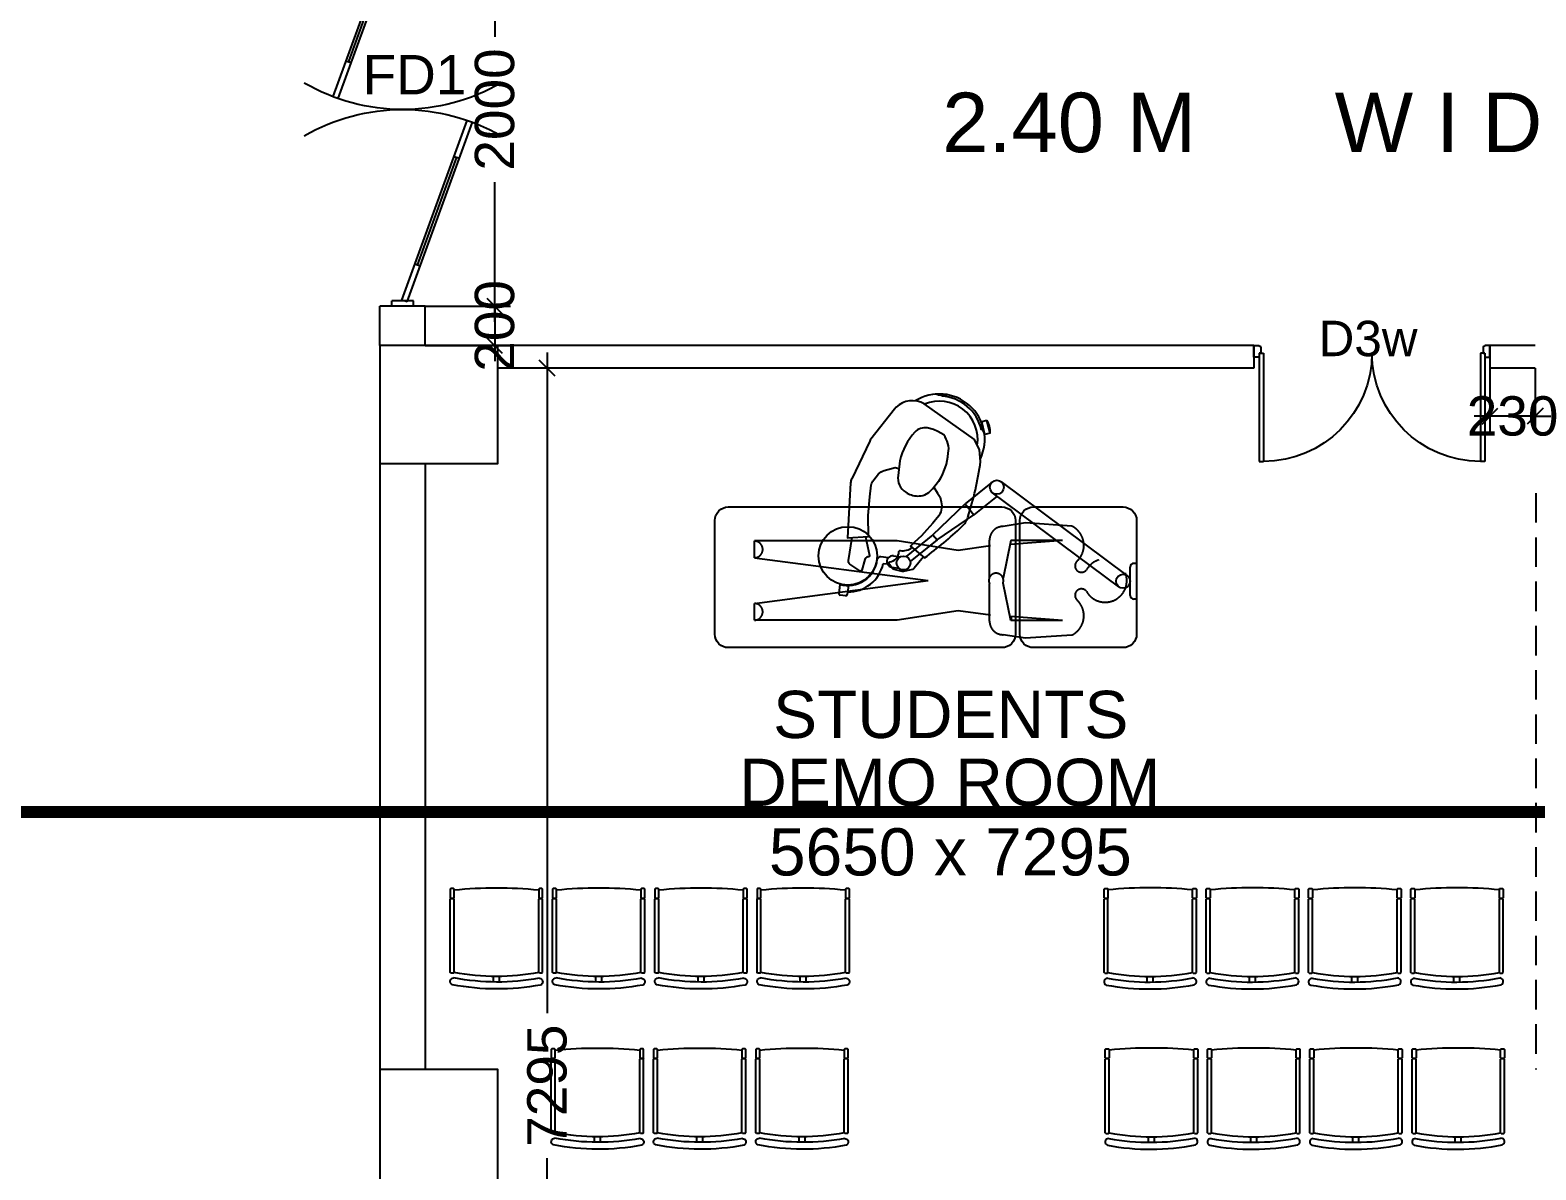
# Model space of a CAD drawing. Extents: x 6345096 to 6738923, y -6490958 to -6305885.
# Drawn here: x 6540260 to 6547917, y -6433549 to -6427755 of the extents above; entities that cross this region are included whole.
import ezdxf
from ezdxf.enums import TextEntityAlignment as Align

# ---------------------------------------------------------------- set-up
doc = ezdxf.new("R2010")
doc.units = 0
doc.header["$LTSCALE"] = 600
doc.header["$MEASUREMENT"] = 0
doc.header["$PDMODE"] = 35
doc.linetypes.add('DASHED', pattern=[0.75, 0.5, -0.25])
doc.linetypes.add('HIDDEN', pattern=[0.375, 0.25, -0.125])
doc.layers.get('0').update_dxf_attribs({"linetype": 'CONTINUOUS'})
doc.layers.get('Defpoints').update_dxf_attribs({"linetype": 'CONTINUOUS'})
for name, color, linetype in [('DOOR', 32, 'CONTINUOUS'), ('Fire Door', 10, 'CONTINUOUS'), ('floor hat', 9, 'CONTINUOUS'), ('furniture', 33, 'CONTINUOUS'), ('HS', 251, 'CONTINUOUS'), ('joinery', 7, 'CONTINUOUS'), ('LA-column', 3, 'CONTINUOUS'), ('Room Dim', 1, 'CONTINUOUS'), ('Sections', 10, 'CONTINUOUS'), ('TEXT', 6, 'CONTINUOUS'), ('TXT', 6, 'CONTINUOUS'), ('Walls', 7, 'CONTINUOUS'), ('Working Dim', 5, 'CONTINUOUS')]:
    doc.layers.add(name, color=color, linetype=linetype)
doc.styles.add('ari', font='arial.ttf')
doc.styles.add('ARIAL', font='arial.ttf')
doc.dimstyles.new('int. dim', dxfattribs={"dimtxt": 200, "dimasz": 80, "dimexe": 80, "dimexo": 0, "dimgap": 70, "dimtad": 0, "dimdec": 0, "dimzin": 12, "dimdsep": 46, "dimtxsty": 'ari', "dimblk": 'OBLIQUE', "dimcen": 2, "dimdle": 80, "dimclrd": 256, "dimclre": 256, "dimclrt": 6, "dimadec": 0, "dimazin": 0, "dimtfac": 1, "dimtdec": 0, "dimtix": 1, "dimtmove": 2, "dimatfit": 3, "dimfxl": 1, "dimtolj": 1, "dimtzin": 0, "dimlwd": -1, "dimlwe": -1, "dimarcsym": 0})

# ---------------------------------------------------------------- blocks, each defined once
blk = doc.blocks.new('Z$W@#1275')
at = {"layer": 'DOOR'}
for p, q in [((73.1, 1500), (0, 1500)), ((0, 1500), (0, 1467.1)), ((0, 1467.1), (1.8, 1467.1)), ((11, 1456.1), (11, 1458)), ((11, 1456.1), (47.5, 1456.1)), ((47.5, 1467.1), (736.4, 1467.1)), ((47.5, 1467.1), (47.5, 1438.9)), ((47.5, 1456.1), (47.5, 1467.1)), ((47.5, 1467.1), (73.1, 1467.1)), ((47.5, 1438.9), (736.4, 1438.9)), ((73.1, 1467.1), (73.1, 1500)), ((736.4, 1467.1), (736.4, 1438.9)), ((0, 32.9), (1.8, 32.9)), ((0, 0), (0, 32.9)), ((73.1, 0), (0, 0)), ((11, 43.8), (11, 42)), ((11, 43.8), (47.5, 43.8)), ((47.5, 61.1), (736.4, 61.1)), ((47.5, 32.9), (47.5, 61.1)), ((47.5, 43.8), (47.5, 32.9)), ((47.5, 32.9), (736.4, 32.9)), ((47.5, 32.9), (73.1, 32.9)), ((73.1, 32.9), (73.1, 0)), ((736.4, 32.9), (736.4, 61.1))]:
    blk.add_line(p, q, dxfattribs=at)
for centre, start, end in [((11, 1467.1), 180, 270), ((11, 32.9), 90, 180)]:
    blk.add_arc(centre, 9.13, start, end, dxfattribs=at)
at = {"layer": 'DOOR', "color": 145}
for centre, start, end in [((47.5, 1438.9), 270, 0), ((47.5, 61.1), 0, 90)]:
    blk.add_arc(centre, 688.9, start, end, dxfattribs=at)
blk = doc.blocks.new('A$C32852038')
at = {"layer": 'furniture', "color": 8}
for p, q in [((-231.7, -54), (-235, -57.2)), ((-235, -430.7), (-235, -57.2)), ((-231.7, -54), (-218.3, -54)), ((-215, -57.2), (-218.3, -54)), ((-215, -430.7), (-215, -57.2)), ((218.3, -54), (215, -57.2)), ((215, -430.7), (215, -57.2)), ((218.3, -54), (231.7, -54)), ((235, -57.2), (231.7, -54)), ((235, -430.7), (235, -57.2)), ((-231.7, -434), (-235, -430.7)), ((-231.7, -434), (-218.3, -434)), ((-218.3, -434), (-215, -430.7)), ((-15.7, -479.2), (-15.7, -451.1)), ((14.8, -479.2), (14.8, -451.1)), ((218.3, -434), (215, -430.7)), ((218.3, -434), (231.7, -434)), ((231.7, -434), (235, -430.7))]:
    blk.add_line(p, q, dxfattribs=at)
for points in [[(-235, -50.7), (-235, -7.2), (-231.7, -4), (-218.3, -4), (-215, -7.2), (-215, -50.7), (-218.3, -54), (-231.7, -54)], [(215, -50.7), (215, -7.2), (218.3, -4), (231.7, -4), (235, -7.2), (235, -50.7), (231.7, -54), (218.3, -54)]]:
    blk.add_lwpolyline(points, close=True, dxfattribs=at)
for centre, radius, start, end in [((0, -2191.6), 2191.6, 84.36999, 95.63001), ((-4.7, 698.8), 1178, 259.5839, 280.82925), ((0, 692.7), 1143.8, 259.16569, 280.83431), ((216.8, -476.2), 18, 292.35344, 90.55688), ((-217.4, -477.9), 18, 89.44312, 247.64656), ((-4.7, 698.8), 1213.3, 259.57711, 280.84799)]:
    blk.add_arc(centre, radius, start, end, dxfattribs=at)
blk = doc.blocks.new('A$C273B71EE')
at = {"layer": 'floor hat', "ltscale": 0.75}
blk.add_line((1369.8, -182), (1369.8, -199.9), dxfattribs=at)
at = {"layer": 'furniture', "color": 8}
for p, q in [((1019.4, 848.3), (1079.3, 845.3)), ((1049.6, 836.7), (1050.1, 846.7)), ((1258.2, 724.9), (1233.9, 719)), ((1248.2, 660.7), (1233.9, 719)), ((1272.4, 666.7), (1258.2, 724.9)), ((1232.9, 681.7), (1242.6, 684)), ((1272.4, 666.7), (1248.2, 660.7))]:
    blk.add_line(p, q, dxfattribs=at)
at = {"layer": 'furniture'}
for p, q in [((1283.4, 441.5), (1157.3, 339.2)), ((1906.9, 8), (1323.3, 442.4)), ((1305.5, 375.7), (1198.2, 288.7)), ((1868.1, -44.1), (1284.5, 390.2)), ((1008.4, 195.8), (1157.3, 339.2)), ((1027.3, 172.5), (1198.2, 288.7)), ((1157.3, 339.2), (1198.2, 288.7)), ((842.7, 167.9), (183.4, 167.9)), ((1008.4, 195.8), (885, 95.7)), ((1027.3, 172.5), (903.9, 72.4)), ((1008.4, 195.8), (1027.3, 172.5)), ((183.4, 89.8), (987, -15.2)), ((802.4, 90.2), (768.1, 94.6)), ((825.7, 99), (857.9, 94.9)), ((798.6, 60.5), (778.5, 63)), ((819, 46.2), (851.2, 42.1)), ((1920, -83.4), (1920, 47.3)), ((1950, 64.4), (1937.2, 64.4)), ((183.4, -120.3), (987, -15.2)), ((578.1, -33.3), (572.9, -74.1)), ((617.8, -38.3), (612.6, -79.2)), ((604.6, -85.4), (579.1, -82.1)), ((1950, -100.6), (1937.2, -100.6)), ((842.7, -198.4), (183.4, -198.4))]:
    blk.add_line(p, q, dxfattribs=at)
at = {"layer": 'furniture', "linetype": 'DASHED'}
for p, q in [((1436.7, 251.3), (1332.6, 234.8)), ((1651.2, 236.2), (1436.7, 251.3)), ((183.4, 89.8), (183.4, 167.9)), ((1124.7, 124.3), (842.7, 167.9)), ((1274.8, 145.1), (1124.7, 124.3)), ((1270.1, -0.2), (1270.1, 172.3)), ((1369, 169.4), (1332.6, -3.7)), ((1607.4, 169.4), (1365.1, 151.2)), ((1607.4, 169.4), (1369, 169.4)), ((1270.1, -202.7), (1270.1, -29.8)), ((1369, -199.9), (1332.5, -26.5)), ((183.4, -198.4), (183.4, -120.3)), ((1124.7, -154.8), (842.7, -198.4)), ((1274.8, -175.6), (1124.7, -154.8)), ((1607.4, -199.9), (1365.1, -181.7)), ((1607.4, -199.9), (1369, -199.9)), ((1436.7, -281.8), (1332.6, -265.2)), ((1651.2, -266.7), (1436.7, -281.8))]:
    blk.add_line(p, q, dxfattribs=at)
at = {"layer": 'furniture', "color": 8}
for points in [[(1012.1, 416.7), (1030.3, 389.3), (1041.4, 370.4), (1046.8, 349.1, -0.246109), (1029.5, 276.9), (1028, 275.1), (1008, 250.1), (980.6, 218.8), (955, 191.4), (923.5, 161.8), (904.9, 144.2), (970.2, 89.9, 0.025572), (1142.6, 234.4, 0.12826), (1169.8, 277, 0.043408), (1228.9, 534.9), (1223.2, 589.6), (1200.3, 637.2), (968, 801.7, 0.327906), (837.9, 786.2), (830.7, 777.4), (721.8, 638.3, 0.054318), (716.1, 629.1), (632.9, 455.6, 0.097498), (628.1, 436.9), (613.2, 182), (711.1, 188.6), (708.5, 284.9), (716.4, 372), (723.6, 425.2, -0.141399), (734.8, 450.6), (757.5, 477.7, -0.153306), (782.7, 493.8), (833.9, 507.7), (850.9, 503.5)], [(1035.2, 444.3, 0.128062), (1079.6, 573.2, 0.215717), (1058.1, 658.3), (1031.4, 674.2), (1011.1, 682.7), (981.1, 690.5, 0.242433), (925.4, 671, 0.136513), (855.7, 538.3), (847.3, 470.3, 0.297129), (882.6, 393.3, 0.138986), (938.2, 375.7, 0.105167), (970.3, 381), (989.2, 392.1), (1005.8, 409), (1034.8, 444.4)], [(696.7, 187.3), (715.4, 101.5, -0.445833), (710.4, 94.5), (708.2, 94.3, 0.30427), (693.5, 81.9), (679.3, 32.6, -0.509983), (670.5, 29.4), (625.1, 60.3, -0.292523), (617.7, 77.4), (635.3, 183.2)], [(964.8, 94.2), (922.2, 41.8, -0.166504), (914, 36.7), (872.5, 27, -0.116666), (865.6, 27), (829, 35.8, -0.181583), (820.3, 41.7), (805.1, 63.2, -0.566275), (808.5, 71, 0.372711), (851.5, 119, -0.458371), (857.3, 123.8, 0.210622), (912.6, 137.9)]]:
    blk.add_lwpolyline(points, format="xyb", dxfattribs=at)
at = {"layer": 'furniture'}
for points in [[(0, -262.5), (0, 262.5, -0.414214), (62.5, 325), (1327.5, 325, -0.414214), (1390, 262.5), (1390, -262.5, -0.414214), (1327.5, -325), (62.5, -325, -0.414214)], [(1950, -262.5, -0.414214), (1887.5, -325), (1472.5, -325, -0.414214), (1410, -262.5), (1410, 262.5, -0.414214), (1472.5, 325), (1887.5, 325, -0.414214), (1950, 262.5)]]:
    blk.add_lwpolyline(points, format="xyb", close=True, dxfattribs=at)
for centre, radius in [((1303.9, 416.3), 32.5), ((615.1, 99), 135), ((872.4, 66.2), 32.1), ((1887.5, -18.1), 32.5)]:
    blk.add_circle(centre, radius, dxfattribs=at)
at = {"layer": 'furniture', "color": 8}
for centre, radius, start, end in [((1037.9, 637.1), 210, 334.62117, 121.95456), ((1053.8, 934.2), 92.5, 248.14148, 285.99077), ((1037.9, 637.1), 200, 12.904, 86.66602), ((1037.9, 637.1), 177.5, 351.26665, 112.74282), ((1326, 710.6), 92.5, 174.81243, 212.66172), ((1180.3, 675), 92.5, 354.81243, 32.66172)]:
    blk.add_arc(centre, radius, start, end, dxfattribs=at)
at = {"layer": 'furniture', "linetype": 'DASHED'}
for centre, radius, start, end in [((1332.6, 172.3), 62.5, 90, 180), ((1606.9, 147.3), 99.3, 318.51156, 63.48915), ((183.4, 128.9), 38.4, 270, 90), ((1709.5, 44.8), 46.3, 127.5254, 151.04949), ((1804.8, -15.2), 100, 209.30373, 150.69627), ((1300.6, -15), 33.9, 340.23746, 205.92527), ((1694.9, 52.8), 29.7, 150.89968, 319.95629), ((1694.9, -83.3), 29.7, 40.04371, 209.10032), ((183.4, -159.4), 38.4, 270, 90), ((1606.9, -177.8), 99.3, 296.51085, 48.46965), ((1709.5, -75.3), 46.3, 208.95051, 232.4746), ((1332.6, -202.7), 62.5, 180, 270)]:
    blk.add_arc(centre, radius, start, end, dxfattribs=at)
at = {"layer": 'furniture'}
for centre, radius, start, end in [((615.1, 99), 137.3, 254.36423, 352.74022), ((766.2, 79.7), 15, 82.74022, 172.74022), ((822.3, 72.6), 26.6, 82.74022, 262.74022), ((615.1, 99), 167.3, 269.60618, 347.59615), ((1937.2, 47.3), 17.2, 90, 180), ((580, -75), 7.13, 172.74022, 262.74022), ((605.5, -78.3), 7.13, 262.74022, 352.74022), ((1937.2, -83.4), 17.2, 180, 270)]:
    blk.add_arc(centre, radius, start, end, dxfattribs=at)
blk = doc.blocks.new('A$C15456D16')
at = {"layer": 'Fire Door'}
for p, q in [((969.1, -3.6), (55.6, 329)), ((969.1, -3.6), (55.6, 329)), ((969.2, -3.6), (55.6, 329)), ((978.6, 22.6), (65.1, 355.1)), ((978.6, 22.6), (65.1, 355.1)), ((978.7, 22.6), (65.1, 355.1)), ((247.8, 288.6), (238.3, 262.5)), ((247.8, 288.6), (238.3, 262.5)), ((247.8, 288.6), (238.3, 262.5)), ((791.2, 76), (243, 275.5)), ((791.2, 76), (243, 275.5)), ((791.2, 76), (243, 275.5)), ((795.9, 89.1), (786.4, 63)), ((795.9, 89.1), (786.4, 63)), ((795.9, 89.1), (786.4, 63)), ((-1000, 55.6), (-972.2, 55.6)), ((-1000, -55.6), (-1000, 55.6)), ((-1000, 55.6), (-972.2, 55.6)), ((-1000, -55.6), (-1000, 55.6)), ((-1000, 55.6), (-972.2, 55.6)), ((-1000, -55.6), (-1000, 55.6)), ((-978.6, -22.6), (-969.1, 3.6)), ((-978.6, -22.6), (-969.1, 3.6)), ((-978.6, -22.6), (-969.1, 3.6)), ((-972.2, -55.6), (-972.2, 55.6)), ((-972.2, -55.6), (-972.2, 55.6)), ((-972.2, -55.6), (-972.2, 55.6)), ((-969.1, 3.6), (-55.6, -329)), ((-969.1, 3.6), (-55.6, -329)), ((-969.1, 3.6), (-55.5, -329)), ((978.6, 22.6), (969.1, -3.6)), ((978.6, 22.6), (969.1, -3.6)), ((978.7, 22.6), (969.2, -3.6)), ((1000, 55.6), (972.2, 55.6)), ((972.2, -55.6), (972.2, 55.6)), ((1000, 55.6), (972.2, 55.6)), ((972.2, -55.6), (972.2, 55.6)), ((1000, 55.6), (972.2, 55.6)), ((972.2, -55.6), (972.2, 55.6)), ((1000, -55.6), (1000, 55.6)), ((1000, -55.6), (1000, 55.6)), ((1000, -55.6), (1000, 55.6)), ((-1000, -55.6), (-972.2, -55.6)), ((-1000, -55.6), (-972.2, -55.6)), ((-1000, -55.6), (-972.2, -55.6)), ((-978.6, -22.6), (-65.1, -355.1)), ((-978.6, -22.6), (-65.1, -355.1)), ((-978.6, -22.6), (-65, -355.1)), ((-795.9, -89.1), (-786.4, -63)), ((-795.9, -89.1), (-786.4, -63)), ((-795.9, -89.1), (-786.4, -63)), ((-791.2, -76), (-243, -275.5)), ((-791.2, -76), (-243, -275.5)), ((-791.2, -76), (-243, -275.5)), ((1000, -55.6), (972.2, -55.6)), ((1000, -55.6), (972.2, -55.6)), ((1000, -55.6), (972.2, -55.6)), ((-238.3, -262.5), (-247.8, -288.6)), ((-238.3, -262.5), (-247.8, -288.6)), ((-238.3, -262.5), (-247.8, -288.6))]:
    blk.add_line(p, q, dxfattribs=at)
at = {"layer": 'Fire Door', "extrusion": (0, 0, -1)}
for centre, major_axis, start_param, end_param in [((-1000, 0), (-1000, 0.1), 2.617886, 3.665084), ((-1000, 0), (-1000, 0.1), 2.617886, 3.665084), ((-1000, 0), (-1000, 0.1), 2.617886, 3.665084), ((1000, 0), (1000, 0.1), 2.618102, 3.665299), ((1000, 0), (1000, 0.1), 2.618102, 3.665299), ((1000, 0), (1000, 0.1), 2.618102, 3.665299)]:
    blk.add_ellipse(centre, major_axis=major_axis, ratio=1, start_param=start_param, end_param=end_param, dxfattribs=at)
blk = doc.blocks.new('_Oblique')
at = {"color": 0, "linetype": 'ByBlock', "lineweight": -2}
blk.add_line((-0.5, -0.5), (0.5, 0.5), dxfattribs=at)
blk = doc.blocks.new('*D788')
at = {"layer": 'Defpoints', "color": 0, "transparency": 16777216}
for p in [(6542269.4, -6429158.8, 5.1), (6542269.4, -6429358.8, 5.1), (6542623.1, -6429358.8)]:
    blk.add_point(p, dxfattribs=at)
at = {"layer": 'Working Dim', "transparency": 16777216}
for p, q in [((6542623.1, -6429158.8), (6542623.1, -6429078.8)), ((6542269.4, -6429158.8), (6542703.1, -6429158.8)), ((6542623.1, -6429158.8), (6542623.1, -6429358.8)), ((6542269.4, -6429358.8), (6542703.1, -6429358.8)), ((6542623.1, -6429358.8), (6542623.1, -6429438.8))]:
    blk.add_line(p, q, dxfattribs=at)
at = {"layer": 'Working Dim', "transparency": 16777216, "xscale": 80, "yscale": 80, "zscale": 80}
for p, rotation in [((6542623.1, -6429158.8), 270), ((6542623.1, -6429358.8), 90)]:
    blk.add_blockref('_Oblique', p, dxfattribs=dict(at, rotation=rotation))
at = {"layer": 'Working Dim', "color": 6, "transparency": 16777216, "insert": (6542623.1, -6429258.8), "char_height": 200, "attachment_point": 5, "rotation": 90, "style": 'ari'}
blk.add_mtext('\\A1;200', dxfattribs=at)
blk = doc.blocks.new('*D789')
at = {"layer": 'Defpoints', "color": 0, "transparency": 16777216}
for p in [(6542269.4, -6427158.8, 5.1), (6542623.1, -6427158.8), (6542269.4, -6429158.8)]:
    blk.add_point(p, dxfattribs=at)
at = {"layer": 'Working Dim', "transparency": 16777216}
for p, q in [((6542623.1, -6427078.8), (6542623.1, -6427788.8)), ((6542269.4, -6427158.8), (6542703.1, -6427158.8)), ((6542623.1, -6429238.8), (6542623.1, -6428528.8)), ((6542269.4, -6429158.8), (6542703.1, -6429158.8))]:
    blk.add_line(p, q, dxfattribs=at)
at = {"layer": 'Working Dim', "transparency": 16777216, "xscale": 80, "yscale": 80, "zscale": 80}
for p, rotation in [((6542623.1, -6427158.8), 90), ((6542623.1, -6429158.8), 270)]:
    blk.add_blockref('_Oblique', p, dxfattribs=dict(at, rotation=rotation))
at = {"layer": 'Working Dim', "color": 6, "transparency": 16777216, "insert": (6542623.1, -6428158.8), "char_height": 200, "attachment_point": 5, "rotation": 90, "style": 'ari'}
blk.add_mtext('\\A1;2000', dxfattribs=at)
blk = doc.blocks.new('*D871')
at = {"layer": 'Defpoints', "color": 0, "transparency": 16777216}
for p in [(6547683.4, -6429473.8, 1.4), (6547913.4, -6429473.8, 1.4), (6547683.4, -6429718)]:
    blk.add_point(p, dxfattribs=at)
at = {"layer": 'Working Dim', "transparency": 16777216}
for p, q in [((6547683.4, -6429473.8), (6547683.4, -6429798)), ((6547913.4, -6429473.8), (6547913.4, -6429798)), ((6547683.4, -6429718), (6547603.4, -6429718)), ((6547913.4, -6429718), (6547683.4, -6429718)), ((6547913.4, -6429718), (6547993.4, -6429718))]:
    blk.add_line(p, q, dxfattribs=at)
at = {"layer": 'Working Dim', "transparency": 16777216, "xscale": 80, "yscale": 80, "zscale": 80}
blk.add_blockref('_Oblique', (6547683.4, -6429718), dxfattribs=at)
at = {"layer": 'Working Dim', "transparency": 16777216, "xscale": 80, "yscale": 80, "zscale": 80, "rotation": 180}
blk.add_blockref('_Oblique', (6547913.4, -6429718), dxfattribs=at)
at = {"layer": 'Working Dim', "color": 6, "transparency": 16777216, "insert": (6547798.4, -6429718), "char_height": 200, "attachment_point": 5, "style": 'ari'}
blk.add_mtext('\\A1;230', dxfattribs=at)
blk = doc.blocks.new('*D872')
at = {"layer": 'Defpoints', "color": 0, "transparency": 16777216}
for p in [(6542994, -6429473.8, 1.4), (6542889.4, -6436768.8), (6542994, -6436768.8, 5.1)]:
    blk.add_point(p, dxfattribs=at)
at = {"layer": 'Working Dim', "transparency": 16777216}
for p, q in [((6542889.4, -6429393.8), (6542889.4, -6432752.7)), ((6542994, -6429473.8), (6542809.4, -6429473.8)), ((6542889.4, -6436848.8), (6542889.4, -6433489.9)), ((6542994, -6436768.8), (6542809.4, -6436768.8))]:
    blk.add_line(p, q, dxfattribs=at)
at = {"layer": 'Working Dim', "transparency": 16777216, "xscale": 80, "yscale": 80, "zscale": 80}
for p, rotation in [((6542889.4, -6429473.8), 90), ((6542889.4, -6436768.8), 270)]:
    blk.add_blockref('_Oblique', p, dxfattribs=dict(at, rotation=rotation))
at = {"layer": 'Working Dim', "color": 6, "transparency": 16777216, "insert": (6542889.4, -6433121.3), "char_height": 200, "attachment_point": 5, "rotation": 90, "style": 'ari'}
blk.add_mtext('\\A1;7295', dxfattribs=at)
blk = doc.blocks.new('A$C2CD672AE')
at = {"layer": 'Walls', "color": 8, "linetype": 'HIDDEN'}
for p, q in [((11720.1, 27065.1), (11720.1, 27265.1)), ((11950.1, 27265.1), (11720.1, 27265.1)), ((11950.1, 27065.1), (11950.1, 27265.1)), ((16164.1, 27065.1, 1.4), (12320.1, 27065.1, 1.4)), ((16164.1, 27065.1, 1.4), (16164.1, 26950.1, 1.4)), ((17594.1, 27065.1, 1.4), (17364.1, 27065.1, 1.4)), ((17364.1, 27065.1, 1.4), (17364.1, 26950.1, 1.4)), ((16164.1, 26950.1, 1.4), (12320.1, 26950.1, 1.4)), ((17594.1, 26950.1, 1.4), (17364.1, 26950.1, 1.4)), ((11720.1, 26465.1), (11720.1, 23385.2)), ((11950.1, 26465.1), (11950.1, 23385.2)), ((17597.6, 26315.1), (17597.6, 23385.1))]:
    blk.add_line(p, q, dxfattribs=at)
at = {"layer": 'Walls', "color": 8, "linetype": 'HIDDEN', "flags": 128}
for points in [[(11720.1, 27065.1), (11720.1, 27265.1)], [(11950.1, 27065.1), (11950.1, 27265.1)]]:
    blk.add_lwpolyline(points, dxfattribs=at)
at = {"layer": 'TXT', "color": 8, "linetype": 'HIDDEN', "style": 'ARIAL'}
blk.add_text('2.40 M      W I D E      C O R R I D O R', height=302.4, dxfattribs=at).set_placement((18216.9, 28048.1, 4.6), align=Align.CENTER)

msp = doc.modelspace()

# ---------------------------------------------------------------- linework, layer by layer
at = {"layer": 'LA-column', "color": 2}
for points in [[(6542039.389, -6429958.752), (6542639.389, -6429958.752), (6542639.389, -6429358.752), (6542039.389, -6429358.752)], [(6542039.348, -6433638.752), (6542639.348, -6433638.752), (6542639.348, -6433038.752), (6542039.348, -6433038.752)]]:
    msp.add_lwpolyline(points, close=True, dxfattribs=at)
at = {"layer": 'Sections', "linetype": 'DASHED', "lineweight": 0, "ltscale": 2, "const_width": 60, "flags": 128}
msp.add_lwpolyline([(6654551.252, -6431729.833), (6655099.12, -6430597.18), (6655099.12, -6431729.833), (6529675.592, -6431729.833), (6529675.592, -6430597.18), (6530223.46, -6431729.833)], dxfattribs=at)
at = {"layer": 'Walls', "linetype": 'Continuous'}
for p, q in [((6542039.439, -6429358.841), (6542039.439, -6429158.81)), ((6542269.439, -6429158.81), (6542039.439, -6429158.81)), ((6542269.439, -6429358.841), (6542269.439, -6429158.81)), ((6546483.437, -6429358.797, 1.372), (6542639.439, -6429358.797, 1.372)), ((6546483.437, -6429358.797, 1.372), (6546483.437, -6429473.797, 1.372)), ((6547913.437, -6429358.797, 1.372), (6547683.437, -6429358.797, 1.372)), ((6547683.437, -6429358.797, 1.372), (6547683.437, -6429473.797, 1.372)), ((6546483.437, -6429473.797, 1.372), (6542639.439, -6429473.797, 1.372)), ((6547913.437, -6429473.797, 1.372), (6547683.437, -6429473.797, 1.372)), ((6542039.432, -6429958.841), (6542039.436, -6433038.752)), ((6542269.432, -6429958.841), (6542269.436, -6433038.752))]:
    msp.add_line(p, q, dxfattribs=at)
at = {"layer": 'Walls', "linetype": 'Continuous', "flags": 128}
for points in [[(6542039.439, -6429358.841), (6542039.439, -6429158.81)], [(6542269.439, -6429358.841), (6542269.439, -6429158.81)]]:
    msp.add_lwpolyline(points, dxfattribs=at)

# ---------------------------------------------------------------- block references
at = {"layer": 'DOOR', "xscale": -0.8000117540359497, "yscale": 0.8000117540359497, "zscale": 0.8000117528179977, "rotation": 90}
msp.add_blockref('Z$W@#1275', (6547683.437, -6429358.797, 2.069), dxfattribs=at)
at = {"layer": 'Fire Door', "color": 3, "lineweight": 0, "rotation": 90}
msp.add_blockref('A$C15456D16', (6542154.439, -6428158.781, 1.523), dxfattribs=at)
at = {"layer": 'furniture', "xscale": 1.100000001490116, "yscale": 1.100000001490116, "zscale": 1.100000001490116}
msp.add_blockref('A$C273B71EE', (6543741.74, -6430536.991, 0.681), dxfattribs=at)
at = {"layer": 'furniture', "xscale": -1}
for p in [(6542631.485, -6432115.227, 0.681), (6543151.485, -6432115.227, 0.681), (6543671.485, -6432115.227, 0.681), (6544191.485, -6432115.227, 0.681), (6543145.176, -6432929.79, 0.681), (6543665.176, -6432929.79, 0.681), (6544185.176, -6432929.79, 0.681)]:
    msp.add_blockref('A$C32852038', p, dxfattribs=at)
at = {"layer": 'furniture'}
for p in [(6545956.165, -6432115.227, 0.681), (6546476.165, -6432115.227, 0.681), (6546996.165, -6432115.227, 0.681), (6547516.165, -6432115.227, 0.681), (6545962.474, -6432929.79, 0.681), (6546482.474, -6432929.79, 0.681), (6547002.474, -6432929.79, 0.681), (6547522.474, -6432929.79, 0.681)]:
    msp.add_blockref('A$C32852038', p, dxfattribs=at)
at = {"layer": 'HS'}
msp.add_blockref('A$C2CD672AE', (6530319.294, -6456423.902, 8.17), dxfattribs=at)

# ---------------------------------------------------------------- texts
at = {"layer": 'Fire Door', "style": 'ARIAL'}
msp.add_text('FD1', height=200, dxfattribs=at).set_placement((6542214.859, -6428081.906, 2.5), align=Align.CENTER)
at = {"layer": 'joinery', "style": 'ari'}
msp.add_text('D3w', height=180, dxfattribs=at).set_placement((6547063.595, -6429412.867, 1.31), align=Align.CENTER)
at = {"layer": 'Room Dim', "style": 'ARIAL'}
msp.add_text('5650 x 7295', height=240, dxfattribs=at).set_placement((6544939.58, -6432052.683, 0.681), align=Align.CENTER)
at = {"layer": 'TEXT', "color": 7, "style": 'ARIAL'}
for s, p in [('STUDENTS', (6544941.58, -6431353.95, 0.681)), ('DEMO ROOM', (6544936.58, -6431699.088, 0.681))]:
    msp.add_text(s, height=240, dxfattribs=at).set_placement(p, align=Align.CENTER)
at = {"layer": 'TXT', "color": 7, "style": 'ARIAL'}
msp.add_text('2.40 M      W I D E      C O R R I D O R', height=302.4, dxfattribs=at).set_placement((6548536.26, -6428375.799, 4.646), align=Align.CENTER)

# ---------------------------------------------------------------- dimensions: what is measured, and where the dimension line sits
at = {"layer": 'Working Dim', "color": 6}
for base, p1, p2, picture, middle in [((6542623.146, -6427158.763), (6542269.439, -6429158.81), (6542269.439, -6427158.763, 5.131), '*D789', (6542623.146, -6428158.786)), ((6542623.146, -6429358.841), (6542269.439, -6429158.81, 5.131), (6542269.439, -6429358.841, 5.131), '*D788', (6542623.146, -6429258.826)), ((6542889.44, -6436768.797), (6542993.994, -6429473.797, 1.372), (6542993.994, -6436768.797, 5.131), '*D872', (6542889.44, -6433121.297))]:
    dim = msp.add_linear_dim(base=base, p1=p1, p2=p2, angle=90, dimstyle='int. dim', override={"dimtxt": 200, "dimarcsym": 1}, dxfattribs=at)
    dim.commit()
    dim.dimension.update_dxf_attribs({"geometry": picture, "text_midpoint": middle})
dim = msp.add_linear_dim(base=(6547683.437, -6429717.989), p1=(6547913.437, -6429473.797, 1.372), p2=(6547683.437, -6429473.797, 1.372), dimstyle='int. dim', override={"dimtxt": 200, "dimarcsym": 1}, dxfattribs=at)
dim.commit()
dim.dimension.update_dxf_attribs({"geometry": '*D871', "text_midpoint": (6547798.437, -6429717.989)})

doc.saveas('drawing.dxf')
